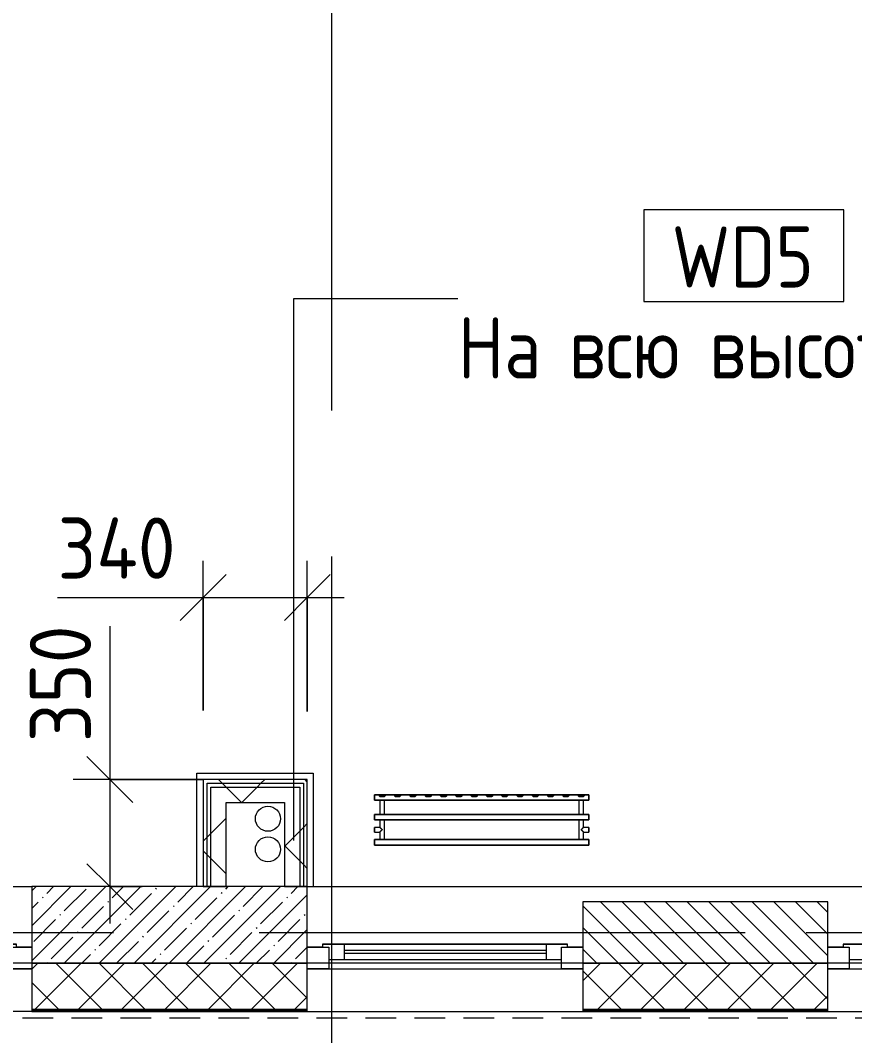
# Model space of a CAD drawing. Header units: millimetres. Extents: x 81037 to 284518, y -8553 to 29000.
# Drawn here: x 120192 to 122918, y -337 to 2980 of the extents above; entities that cross this region are included whole.
import ezdxf

# ---------------------------------------------------------------- set-up
doc = ezdxf.new("R2010")
doc.units = ezdxf.units.MM
doc.linetypes.add('200_ШТРИХ__ш1_п0_6_', pattern=[160, 100, -60])
doc.linetypes.add('Осевая', pattern=[3175, 635, -476.25, 1587.5, -476.25])
for name, color, linetype, lineweight in [('A-ANNO-DIMS', 7, 'Continuous', 9), ('A-ANNO-DIMS-100', 7, 'Continuous', 9), ('A-DETL', 7, 'Continuous', 9), ('A-DETL-MBND-1', 7, '200_ШТРИХ__ш1_п0_6_', 9), ('A-GLAZ', 7, 'Continuous', 9), ('A-WALL', 7, 'Continuous', 9), ('A-WALL-1', 7, 'Continuous', 13), ('A-WALL-IDEN', 7, 'Continuous', 9), ('I-WALL', 7, 'Continuous', 9), ('S-COLS', 7, 'Continuous', 9), ('Оси', 7, 'Continuous', 9), ('Оси-2', 7, 'Осевая', 9)]:
    doc.layers.add(name, color=color, linetype=linetype, lineweight=lineweight)
for name, color, linetype, lineweight, true_color in [('A-FLOR-1', 7, 'Continuous', 9, 0xaaaaaa), ('A-WALL-2', 7, 'Continuous', 13, 0x008040), ('I-WALL-2', 7, 'Continuous', 9, 0x008040), ('M-EQPM-1', 7, 'Continuous', 9, 0xaaaaaa)]:
    doc.layers.add(name, color=color, linetype=linetype, lineweight=lineweight, true_color=true_color)
doc.styles.add('GOST Common_1', font='GOST_Common.ttf', dxfattribs={"width": 0.9, "height": 200})
doc.styles.add('ISOCPEUR_1', font='isocpeur.ttf', dxfattribs={"width": 0.9, "height": 200})
doc.dimstyles.new('ISO-2_0_0_9К_Средний_округл2_1', dxfattribs={"dimscale": 304.8, "dimtxt": 199.196235, "dimasz": 0.492126, "dimexe": 0.393701, "dimexo": 0, "dimgap": 0, "dimtad": 1, "dimdec": 0, "dimrnd": 10, "dimzin": 0, "dimdsep": 46, "dimtxsty": 'ISOCPEUR_1', "dimblk1": 'OBLIQUE', "dimblk2": 'OBLIQUE', "dimsah": 1, "dimcen": 0.09, "dimdle": 0.393701, "dimazin": 0, "dimtfac": 1, "dimtdec": 4, "dimtix": 1, "dimtmove": 1, "dimatfit": 3, "dimfxl": 1, "dimtvp": 1, "dimtolj": 1, "dimtzin": 0, "dimarcsym": 2})
pattern_1 = [(45, (0, 0), (-141.42136, 141.42136), []), (135, (0, 0), (-141.42136, -141.42136), [])]

# ---------------------------------------------------------------- blocks, each defined once
blk = doc.blocks.new('120_Окно_СКБ_1Ст - 120_Окно_СКБ_1Ст 900х2500_h_ с форточкой-22876038-План монтажа стен и перегородок 2 этажа в осях 23_33')
at = {"layer": 'A-GLAZ'}
for p, q in [((-450, -127), (-450, -57)), ((-450, -57), (-380, -57)), ((450, -57), (-450, -57)), ((-380, -57), (-380, -127)), ((380, -127), (380, -57)), ((380, -57), (450, -57)), ((450, -57), (450, -127)), ((380, -87), (-380, -87)), ((-380, -87), (-380, -127)), ((-330, -137), (-330, -87)), ((330, -137), (330, -87)), ((380, -127), (380, -87)), ((-380, -127), (-450, -127)), ((-450, -127), (-400, -127)), ((-380, -127), (-400, -127)), ((-400, -127), (-400, -137)), ((-330, -107), (330, -107)), ((330, -117), (-330, -117)), ((450, -127), (380, -127)), ((400, -127), (380, -127)), ((400, -127), (450, -127)), ((400, -137), (400, -127)), ((-400, -137), (400, -137)), ((400, -137), (-400, -137))]:
    blk.add_line(p, q, dxfattribs=at)
blk = doc.blocks.new('radiator_prado_classic_z_tip_30_po exemplyaru - Classic Z Тип 30-300-V26-План монтажа стен и перегородок 2 этажа в осях 23_33')
at = {"layer": 'M-EQPM-1'}
for p, q in [((0, 228), (0, 210)), ((700, 228), (0, 228)), ((0, 210), (0, 228)), ((0, 228), (12.5, 228)), ((0, 210), (700, 210)), ((17.5, 210), (0, 210)), ((12.5, 228), (37.5, 228)), ((37.5, 228), (12.5, 228)), ((12.5, 228), (37.5, 228)), ((12.5, 228), (17.5, 223)), ((12.5, 228), (17.5, 223)), ((32.5, 223), (17.5, 223)), ((17.5, 223), (32.5, 223)), ((17.5, 210), (17.5, 164)), ((17.5, 210), (17.5, 164)), ((32.5, 210), (17.5, 210)), ((17.5, 210), (32.5, 210)), ((32.5, 210), (17.5, 210)), ((17.5, 210), (32.5, 210)), ((31.5, 210), (18.5, 210)), ((32.5, 223), (37.5, 228)), ((37.5, 228), (32.5, 223)), ((32.5, 164), (32.5, 210)), ((32.5, 164), (32.5, 210)), ((667.5, 210), (32.5, 210)), ((37.5, 228), (62.5, 228)), ((62.5, 228), (87.5, 228)), ((87.5, 228), (62.5, 228)), ((62.5, 228), (87.5, 228)), ((62.5, 228), (67.5, 223)), ((62.5, 228), (67.5, 223)), ((82.5, 223), (67.5, 223)), ((67.5, 223), (82.5, 223)), ((82.5, 223), (87.5, 228)), ((87.5, 228), (82.5, 223)), ((87.5, 228), (112.5, 228)), ((112.5, 228), (137.5, 228)), ((137.5, 228), (112.5, 228)), ((112.5, 228), (137.5, 228)), ((112.5, 228), (117.5, 223)), ((112.5, 228), (117.5, 223)), ((132.5, 223), (117.5, 223)), ((117.5, 223), (132.5, 223)), ((132.5, 223), (137.5, 228)), ((137.5, 228), (132.5, 223)), ((137.5, 228), (162, 228)), ((162.5, 228), (187.5, 228)), ((187.5, 228), (162.5, 228)), ((162.5, 228), (187.5, 228)), ((162.5, 228), (167.5, 223)), ((162.5, 228), (167.5, 223)), ((182.5, 223), (167.5, 223)), ((167.5, 223), (182.5, 223)), ((182.5, 223), (187.5, 228)), ((187.5, 228), (182.5, 223)), ((187.5, 228), (212.5, 228)), ((212.5, 228), (237.5, 228)), ((237.5, 228), (212.5, 228)), ((212.5, 228), (237.5, 228)), ((212.5, 228), (217.5, 223)), ((212.5, 228), (217.5, 223)), ((232.5, 223), (217.5, 223)), ((217.5, 223), (232.5, 223)), ((232.5, 223), (237.5, 228)), ((237.5, 228), (232.5, 223)), ((237.5, 228), (262.5, 228)), ((262.5, 228), (287.5, 228)), ((287.5, 228), (262.5, 228)), ((262.5, 228), (287.5, 228)), ((262.5, 228), (267.5, 223)), ((262.5, 228), (267.5, 223)), ((282.5, 223), (267.5, 223)), ((267.5, 223), (282.5, 223)), ((282.5, 223), (287.5, 228)), ((287.5, 228), (282.5, 223)), ((287.5, 228), (312.5, 228)), ((312.5, 228), (337.5, 228)), ((337.5, 228), (312.5, 228)), ((312.5, 228), (337.5, 228)), ((312.5, 228), (317.5, 223)), ((312.5, 228), (317.5, 223)), ((332.5, 223), (317.5, 223)), ((317.5, 223), (332.5, 223)), ((332.5, 223), (337.5, 228)), ((337.5, 228), (332.5, 223)), ((337.5, 228), (362.5, 228)), ((362.5, 228), (387.5, 228)), ((387.5, 228), (362.5, 228)), ((362.5, 228), (387.5, 228)), ((362.5, 228), (367.5, 223)), ((362.5, 228), (367.5, 223)), ((382.5, 223), (367.5, 223)), ((367.5, 223), (382.5, 223)), ((382.5, 223), (387.5, 228)), ((387.5, 228), (382.5, 223)), ((387.5, 228), (412.5, 228)), ((412.5, 228), (437.5, 228)), ((437.5, 228), (412.5, 228)), ((412.5, 228), (437.5, 228)), ((412.5, 228), (417.5, 223)), ((412.5, 228), (417.5, 223)), ((432.5, 223), (417.5, 223)), ((417.5, 223), (432.5, 223)), ((432.5, 223), (437.5, 228)), ((437.5, 228), (432.5, 223)), ((437.5, 228), (462.5, 228)), ((462.5, 228), (487.5, 228)), ((487.5, 228), (462.5, 228)), ((462.5, 228), (487.5, 228)), ((462.5, 228), (467.5, 223)), ((462.5, 228), (467.5, 223)), ((482.5, 223), (467.5, 223)), ((467.5, 223), (482.5, 223)), ((482.5, 223), (487.5, 228)), ((487.5, 228), (482.5, 223)), ((487.7, 228), (512.5, 228)), ((512.5, 228), (537.5, 228)), ((537.5, 228), (512.5, 228)), ((512.5, 228), (537.5, 228)), ((512.5, 228), (517.5, 223)), ((512.5, 228), (517.5, 223)), ((532.5, 223), (517.5, 223)), ((517.5, 223), (532.5, 223)), ((532.5, 223), (537.5, 228)), ((537.5, 228), (532.5, 223)), ((537.5, 228), (562.5, 228)), ((562.5, 228), (587.5, 228)), ((587.5, 228), (562.5, 228)), ((562.5, 228), (587.5, 228)), ((562.5, 228), (567.5, 223)), ((562.5, 228), (567.5, 223)), ((582.5, 223), (567.5, 223)), ((567.5, 223), (582.5, 223)), ((582.5, 223), (587.5, 228)), ((587.5, 228), (582.5, 223)), ((587.5, 228), (612.5, 228)), ((612.5, 228), (637.5, 228)), ((637.5, 228), (612.5, 228)), ((612.5, 228), (637.5, 228)), ((612.5, 228), (617.5, 223)), ((612.5, 228), (617.5, 223)), ((632.5, 223), (617.5, 223)), ((617.5, 223), (632.5, 223)), ((632.5, 223), (637.5, 228)), ((637.5, 228), (632.5, 223)), ((637.5, 228), (662.5, 228)), ((662.5, 228), (687.5, 228)), ((687.5, 228), (662.5, 228)), ((662.5, 228), (687.5, 228)), ((662.5, 228), (667.5, 223)), ((662.5, 228), (667.5, 223)), ((682.5, 223), (667.5, 223)), ((667.5, 223), (682.5, 223)), ((667.5, 210), (667.5, 164)), ((667.5, 210), (667.5, 164)), ((682.5, 210), (667.5, 210)), ((667.5, 210), (682.5, 210)), ((682.5, 210), (667.5, 210)), ((667.5, 210), (682.5, 210)), ((681.5, 210), (668.5, 210)), ((682.5, 223), (687.5, 228)), ((687.5, 228), (682.5, 223)), ((682.5, 164), (682.5, 210)), ((682.5, 164), (682.5, 210)), ((700, 210), (682.5, 210)), ((687.5, 228), (700, 228)), ((700, 210), (700, 228)), ((700, 228), (700, 210)), ((700, 164), (0, 164)), ((0, 164), (0, 146)), ((0, 146), (0, 164)), ((0, 164), (17.5, 164)), ((0, 146), (700, 146)), ((17.5, 146), (0, 146)), ((32.5, 164), (17.5, 164)), ((17.5, 164), (32.5, 164)), ((32.5, 164), (17.5, 164)), ((17.5, 164), (32.5, 164)), ((17.5, 146), (17.5, 121.5)), ((17.5, 146), (17.5, 121.5)), ((17.5, 146), (32.5, 146)), ((32.5, 146), (17.5, 146)), ((17.5, 146), (32.5, 146)), ((32.5, 146), (17.5, 146)), ((18.5, 164), (31.5, 164)), ((31.5, 146), (18.5, 146)), ((32.5, 164), (667.5, 164)), ((32.5, 82), (32.5, 146)), ((32.5, 82), (32.5, 146)), ((667.5, 146), (32.5, 146)), ((682.5, 164), (667.5, 164)), ((667.5, 164), (681.5, 164)), ((682.5, 164), (667.5, 164)), ((667.5, 164), (682.5, 164)), ((667.5, 146), (667.5, 82)), ((667.5, 146), (667.5, 82)), ((667.5, 146), (682.5, 146)), ((668.5, 146), (667.5, 146)), ((667.5, 146), (682.5, 146)), ((682.5, 146), (667.5, 146)), ((668.5, 164), (681.5, 164)), ((676.9, 146), (668.5, 146)), ((681.5, 146), (668.5, 146)), ((682.5, 146), (676.9, 146)), ((681.5, 164), (682.5, 164)), ((682.5, 164), (700, 164)), ((682.5, 121.5), (682.5, 146)), ((682.5, 121.5), (682.5, 146)), ((700, 146), (682.5, 146)), ((700, 146), (700, 164)), ((700, 164), (700, 146)), ((17.5, 121.5), (0, 121.5)), ((17.5, 121.5), (0, 121.5)), ((0, 121.5), (0, 121.2)), ((0, 106.5), (0, 121.5)), ((0, 121.2), (0, 106.8)), ((0, 121.2), (0, 120.5)), ((0, 120.5), (0, 121.2)), ((0, 121.2), (0, 121.2)), ((0, 120.5), (0, 119.3)), ((0, 119.3), (0, 120.5)), ((0, 119.3), (0, 117.8)), ((0, 117.8), (0, 119.3)), ((0, 117.8), (0, 115.9)), ((0, 115.9), (0, 117.8)), ((0, 115.9), (0, 114)), ((0, 114), (0, 115.9)), ((0, 114), (0, 112.1)), ((0, 112.1), (0, 114)), ((0, 112.1), (0, 110.2)), ((0, 110.2), (0, 112.1)), ((0, 110.2), (0, 108.7)), ((0, 108.7), (0, 110.2)), ((0, 108.7), (0, 106.8)), ((0, 106.8), (0, 108.7)), ((0, 106.8), (0, 106.5)), ((0, 106.8), (0, 106.8)), ((0, 106.5), (17.5, 106.5)), ((0, 106.5), (17.5, 106.5)), ((17.5, 106.5), (17.5, 82)), ((17.5, 106.5), (17.5, 82)), ((700, 121.5), (682.5, 121.5)), ((700, 121.5), (682.5, 121.5)), ((682.5, 82), (682.5, 106.5)), ((682.5, 106.5), (700, 106.5)), ((682.5, 82), (682.5, 106.5)), ((682.5, 106.5), (700, 106.5)), ((700, 121.5), (700, 106.5)), ((700, 121.2), (700, 121.5)), ((700, 121.5), (700, 121.2)), ((700, 121.2), (700, 121.5)), ((700, 108.7), (700, 121.2)), ((700, 121.2), (700, 106.8)), ((700, 106.8), (700, 121.2)), ((700, 106.8), (700, 108.7)), ((700, 106.5), (700, 106.8)), ((700, 106.8), (700, 106.5)), ((700, 106.5), (700, 106.8)), ((700, 82), (0, 82)), ((0, 82), (0, 64)), ((0, 64), (0, 82)), ((0, 82), (17.5, 82)), ((23.1, 82), (17.5, 82)), ((17.5, 82), (32.5, 82)), ((32.5, 82), (17.5, 82)), ((17.5, 82), (32.5, 82)), ((18.5, 82), (31.5, 82)), ((30.3, 82), (23.1, 82)), ((32.5, 82), (30.3, 82)), ((32.5, 82), (667.5, 82)), ((682.5, 82), (667.5, 82)), ((667.5, 82), (682.5, 82)), ((682.5, 82), (667.5, 82)), ((667.5, 82), (682.5, 82)), ((668.5, 82), (681.5, 82)), ((682.5, 82), (700, 82)), ((700, 64), (700, 82)), ((700, 82), (700, 64)), ((700, 64), (0, 64)), ((0, 64), (700, 64))]:
    blk.add_line(p, q, dxfattribs=at)
for points, knots in [([(17.8, 121.2), (17.7, 121.3), (17.7, 121.3), (17.5, 121.5), (17.5, 121.5), (17.5, 121.5)], [0.8571429, 0.8571429, 0.8571429, 0.8571429, 0.8928571, 0.9285714, 1, 1, 1, 1]), ([(17.5, 121.5), (17.5, 121.5), (17.5, 121.5), (17.7, 121.3), (17.7, 121.3), (17.8, 121.2)], [0, 0, 0, 0, 0.0714286, 0.1071429, 0.1428571, 0.1428571, 0.1428571, 0.1428571]), ([(17.5, 121.5), (17.5, 121.5), (17.5, 121.5), (17.7, 121.3), (17.7, 121.3), (17.8, 121.2)], [0, 0, 0, 0, 0.0714286, 0.1071429, 0.1428571, 0.1428571, 0.1428571, 0.1428571]), ([(25, 114), (24.5, 114.5), (23.6, 115.4), (22.4, 116.6), (21.6, 117.4), (21.1, 117.9), (20.8, 118.2), (20.5, 118.5), (20.2, 118.8), (19.8, 119.1), (19.6, 119.4), (19.3, 119.7), (19, 120), (18.7, 120.3), (18.5, 120.5), (18.3, 120.7), (18.1, 120.9), (17.9, 121.1), (17.8, 121.2), (17.7, 121.3), (17.5, 121.5), (17.5, 121.5), (17.5, 121.5)], [0, 0, 0, 0, 0.142857, 0.285714, 0.357143, 0.392857, 0.428571, 0.464286, 0.5, 0.535714, 0.571429, 0.607143, 0.642857, 0.678571, 0.714286, 0.75, 0.785714, 0.821429, 0.857143, 0.892857, 0.928571, 1, 1, 1, 1]), ([(17.5, 106.5), (17.5, 106.5), (17.5, 106.5), (17.7, 106.7), (17.8, 106.8), (17.9, 106.9), (18.1, 107.1), (18.3, 107.3), (18.5, 107.5), (18.7, 107.7), (19, 108), (19.3, 108.3), (19.6, 108.6), (19.8, 108.9), (20.3, 109.3), (20.7, 109.7), (21.1, 110.1), (21.6, 110.6), (22.4, 111.4), (23.6, 112.6), (24.5, 113.5), (25, 114)], [0, 0, 0, 0, 0.071429, 0.107143, 0.142857, 0.178571, 0.214286, 0.25, 0.285714, 0.321429, 0.357143, 0.392857, 0.428571, 0.464286, 0.5, 0.571429, 0.607143, 0.642857, 0.714286, 0.857143, 1, 1, 1, 1]), ([(17.5, 106.5), (17.5, 106.5), (17.5, 106.5), (17.7, 106.7), (17.7, 106.7), (17.8, 106.8)], [0, 0, 0, 0, 0.0714286, 0.1071429, 0.1428571, 0.1428571, 0.1428571, 0.1428571]), ([(17.8, 106.8), (17.7, 106.7), (17.7, 106.7), (17.5, 106.5), (17.5, 106.5), (17.5, 106.5)], [0.8571429, 0.8571429, 0.8571429, 0.8571429, 0.8928571, 0.9285714, 1, 1, 1, 1]), ([(17.8, 106.8), (17.7, 106.7), (17.7, 106.7), (17.5, 106.5), (17.5, 106.5), (17.5, 106.5)], [0.8571429, 0.8571429, 0.8571429, 0.8571429, 0.8928571, 0.9285714, 1, 1, 1, 1]), ([(17.8, 121.2), (17.8, 121.2), (17.9, 121.1), (18.1, 120.9), (18.3, 120.7), (18.5, 120.5), (18.7, 120.3), (19, 120), (19.3, 119.7), (19.6, 119.4), (19.8, 119.1), (20.3, 118.7), (20.7, 118.3), (21.1, 117.9), (21.6, 117.4), (22.4, 116.6), (23.1, 115.9), (23.6, 115.4)], [0.1428571, 0.1428571, 0.1428571, 0.1428571, 0.1785714, 0.2142857, 0.25, 0.2857143, 0.3214286, 0.3571429, 0.3928571, 0.4285714, 0.4642857, 0.5, 0.5714286, 0.6071429, 0.6428571, 0.7142857, 0.8571429, 0.8571429, 0.8571429, 0.8571429]), ([(22.1, 111.1), (21.9, 110.9), (21.6, 110.6), (21.1, 110.1), (20.8, 109.8), (20.5, 109.5), (20.2, 109.2), (19.8, 108.9), (19.6, 108.6), (19.3, 108.3), (19, 108), (18.7, 107.7), (18.5, 107.5), (18.3, 107.3), (18.1, 107.1), (17.9, 106.9), (17.8, 106.8), (17.8, 106.8)], [0.2857143, 0.2857143, 0.2857143, 0.2857143, 0.3571429, 0.3928571, 0.4285714, 0.4642857, 0.5, 0.5357143, 0.5714286, 0.6071429, 0.6428571, 0.6785714, 0.7142857, 0.75, 0.7857143, 0.8214286, 0.8571429, 0.8571429, 0.8571429, 0.8571429]), ([(17.8, 106.8), (17.8, 106.8), (17.9, 106.9), (18.1, 107.1), (18.3, 107.3), (18.5, 107.5), (18.7, 107.7), (19, 108), (19.3, 108.3), (19.6, 108.6), (19.9, 108.8), (20.3, 109.3), (20.6, 109.6), (20.8, 109.8)], [0.1428571, 0.1428571, 0.1428571, 0.1428571, 0.1785714, 0.2142857, 0.25, 0.2857143, 0.3214286, 0.3571429, 0.3928571, 0.4285714, 0.4642857, 0.5, 0.5714286, 0.5714286, 0.5714286, 0.5714286]), ([(19.6, 119.4), (19.7, 119.3), (19.9, 119.2), (20.3, 118.7), (20.6, 118.4), (20.8, 118.2)], [0.4285714, 0.4285714, 0.4285714, 0.4285714, 0.4642857, 0.5, 0.5714286, 0.5714286, 0.5714286, 0.5714286]), ([(22.1, 116.9), (21.9, 117.1), (21.6, 117.4), (21.1, 117.9), (20.9, 118.1), (20.8, 118.2)], [0.2857143, 0.2857143, 0.2857143, 0.2857143, 0.3571429, 0.3928571, 0.4285714, 0.4285714, 0.4285714, 0.4285714]), ([(20.8, 118.2), (20.9, 118.1), (21.1, 117.9), (21.6, 117.4), (21.9, 117.1), (22.1, 116.9)], [0.5714286, 0.5714286, 0.5714286, 0.5714286, 0.6071429, 0.6428571, 0.7142857, 0.7142857, 0.7142857, 0.7142857]), ([(20.8, 109.8), (20.9, 109.9), (21.1, 110.1), (21.6, 110.6), (21.9, 110.9), (22.1, 111.1)], [0.5714286, 0.5714286, 0.5714286, 0.5714286, 0.6071429, 0.6428571, 0.7142857, 0.7142857, 0.7142857, 0.7142857]), ([(22.1, 111.1), (21.9, 110.9), (21.6, 110.6), (21.1, 110.1), (20.9, 109.9), (20.8, 109.8)], [0.2857143, 0.2857143, 0.2857143, 0.2857143, 0.3571429, 0.3928571, 0.4285714, 0.4285714, 0.4285714, 0.4285714]), ([(675, 114), (675.5, 114.5), (676.4, 115.4), (677.6, 116.6), (678.4, 117.4), (678.9, 117.9), (679.2, 118.2), (679.5, 118.5), (679.8, 118.8), (680.1, 119.2), (680.4, 119.4), (680.7, 119.7), (681, 120), (681.3, 120.3), (681.5, 120.5), (681.7, 120.7), (681.9, 120.9), (682.1, 121.1), (682.2, 121.2), (682.3, 121.3), (682.5, 121.5), (682.5, 121.5), (682.5, 121.5)], [0, 0, 0, 0, 0.142857, 0.285714, 0.357143, 0.392857, 0.428571, 0.464286, 0.5, 0.535714, 0.571429, 0.607143, 0.642857, 0.678571, 0.714286, 0.75, 0.785714, 0.821429, 0.857143, 0.892857, 0.928571, 1, 1, 1, 1]), ([(682.5, 106.5), (682.5, 106.5), (682.5, 106.5), (682.3, 106.7), (682.2, 106.8), (682.1, 106.9), (681.9, 107.1), (681.7, 107.3), (681.5, 107.5), (681.3, 107.7), (681, 108), (680.7, 108.3), (680.4, 108.6), (680.1, 108.8), (679.7, 109.3), (679.3, 109.7), (678.9, 110.1), (678.4, 110.6), (677.6, 111.4), (676.4, 112.6), (675.5, 113.5), (675, 114)], [0, 0, 0, 0, 0.071429, 0.107143, 0.142857, 0.178571, 0.214286, 0.25, 0.285714, 0.321429, 0.357143, 0.392857, 0.428571, 0.464286, 0.5, 0.571429, 0.607143, 0.642857, 0.714286, 0.857143, 1, 1, 1, 1]), ([(682.2, 121.2), (682.2, 121.2), (682.1, 121.1), (681.9, 120.9), (681.7, 120.7), (681.5, 120.5), (681.3, 120.3), (681, 120), (680.7, 119.7), (680.4, 119.4), (680.1, 119.2), (679.7, 118.7), (679.3, 118.3), (678.9, 117.9), (678.4, 117.4), (677.6, 116.6), (676.9, 115.9), (676.4, 115.4)], [0.1428571, 0.1428571, 0.1428571, 0.1428571, 0.1785714, 0.2142857, 0.25, 0.2857143, 0.3214286, 0.3571429, 0.3928571, 0.4285714, 0.4642857, 0.5, 0.5714286, 0.6071429, 0.6428571, 0.7142857, 0.8571429, 0.8571429, 0.8571429, 0.8571429]), ([(676.4, 115.4), (676.9, 115.9), (677.6, 116.6), (678.4, 117.4), (678.9, 117.9), (679.2, 118.2), (679.5, 118.5), (679.8, 118.8), (680.1, 119.2), (680.4, 119.4), (680.7, 119.7), (681, 120), (681.3, 120.3), (681.5, 120.5), (681.7, 120.7), (681.9, 120.9), (682.1, 121.1), (682.2, 121.2), (682.2, 121.2)], [0.1428571, 0.1428571, 0.1428571, 0.1428571, 0.2857143, 0.3571429, 0.3928571, 0.4285714, 0.4642857, 0.5, 0.5357143, 0.5714286, 0.6071429, 0.6428571, 0.6785714, 0.7142857, 0.75, 0.7857143, 0.8214286, 0.8571429, 0.8571429, 0.8571429, 0.8571429]), ([(679.2, 118.2), (679.1, 118.1), (678.9, 117.9), (678.4, 117.4), (677.6, 116.6), (676.9, 115.9), (676.4, 115.4)], [0.5714286, 0.5714286, 0.5714286, 0.5714286, 0.6071429, 0.6428571, 0.7142857, 0.8571429, 0.8571429, 0.8571429, 0.8571429]), ([(677.9, 111.1), (678.1, 110.9), (678.4, 110.6), (678.9, 110.1), (679.2, 109.8), (679.5, 109.5), (679.8, 109.2), (680.1, 108.8), (680.4, 108.6), (680.7, 108.3), (681, 108), (681.3, 107.7), (681.5, 107.5), (681.7, 107.3), (681.9, 107.1), (682.1, 106.9), (682.2, 106.8), (682.2, 106.8)], [0.2857143, 0.2857143, 0.2857143, 0.2857143, 0.3571429, 0.3928571, 0.4285714, 0.4642857, 0.5, 0.5357143, 0.5714286, 0.6071429, 0.6428571, 0.6785714, 0.7142857, 0.75, 0.7857143, 0.8214286, 0.8571429, 0.8571429, 0.8571429, 0.8571429]), ([(677.9, 111.1), (678.1, 110.9), (678.4, 110.6), (678.9, 110.1), (679.2, 109.8), (679.5, 109.5), (679.8, 109.2), (680.1, 108.8), (680.4, 108.6), (680.7, 108.3), (681, 108), (681.3, 107.7), (681.5, 107.5), (681.7, 107.3), (681.9, 107.1), (682.1, 106.9), (682.2, 106.8), (682.2, 106.8)], [0.2857143, 0.2857143, 0.2857143, 0.2857143, 0.3571429, 0.3928571, 0.4285714, 0.4642857, 0.5, 0.5357143, 0.5714286, 0.6071429, 0.6428571, 0.6785714, 0.7142857, 0.75, 0.7857143, 0.8214286, 0.8571429, 0.8571429, 0.8571429, 0.8571429]), ([(682.2, 106.8), (682.2, 106.8), (682.1, 106.9), (681.9, 107.1), (681.7, 107.3), (681.5, 107.5), (681.3, 107.7), (681, 108), (680.7, 108.3), (680.4, 108.6), (680.1, 108.8), (679.7, 109.3), (679.3, 109.7), (678.9, 110.1), (678.4, 110.6), (678.1, 110.9), (677.9, 111.1)], [0.1428571, 0.1428571, 0.1428571, 0.1428571, 0.1785714, 0.2142857, 0.25, 0.2857143, 0.3214286, 0.3571429, 0.3928571, 0.4285714, 0.4642857, 0.5, 0.5714286, 0.6071429, 0.6428571, 0.7142857, 0.7142857, 0.7142857, 0.7142857]), ([(682.2, 121.2), (682.2, 121.2), (682.1, 121.1), (681.9, 120.9), (681.7, 120.7), (681.5, 120.5), (681.3, 120.3), (681, 120), (680.7, 119.7), (680.4, 119.4), (680.1, 119.2), (679.7, 118.7), (679.4, 118.4), (679.2, 118.2)], [0.1428571, 0.1428571, 0.1428571, 0.1428571, 0.1785714, 0.2142857, 0.25, 0.2857143, 0.3214286, 0.3571429, 0.3928571, 0.4285714, 0.4642857, 0.5, 0.5714286, 0.5714286, 0.5714286, 0.5714286]), ([(682.5, 121.5), (682.5, 121.5), (682.5, 121.5), (682.3, 121.3), (682.3, 121.3), (682.2, 121.2)], [0, 0, 0, 0, 0.0714286, 0.1071429, 0.1428571, 0.1428571, 0.1428571, 0.1428571]), ([(682.5, 121.5), (682.5, 121.5), (682.5, 121.5), (682.3, 121.3), (682.3, 121.3), (682.2, 121.2)], [0, 0, 0, 0, 0.0714286, 0.1071429, 0.1428571, 0.1428571, 0.1428571, 0.1428571]), ([(682.2, 121.2), (682.3, 121.3), (682.3, 121.3), (682.5, 121.5), (682.5, 121.5), (682.5, 121.5)], [0.8571429, 0.8571429, 0.8571429, 0.8571429, 0.8928571, 0.9285714, 1, 1, 1, 1]), ([(682.2, 106.8), (682.3, 106.7), (682.3, 106.7), (682.5, 106.5), (682.5, 106.5), (682.5, 106.5)], [0.8571429, 0.8571429, 0.8571429, 0.8571429, 0.8928571, 0.9285714, 1, 1, 1, 1]), ([(682.2, 106.8), (682.3, 106.7), (682.3, 106.7), (682.5, 106.5), (682.5, 106.5), (682.5, 106.5)], [0.8571429, 0.8571429, 0.8571429, 0.8571429, 0.8928571, 0.9285714, 1, 1, 1, 1]), ([(682.5, 106.5), (682.5, 106.5), (682.5, 106.5), (682.3, 106.7), (682.3, 106.7), (682.2, 106.8)], [0, 0, 0, 0, 0.0714286, 0.1071429, 0.1428571, 0.1428571, 0.1428571, 0.1428571])]:
    blk.add_open_spline(points, degree=3, knots=knots, dxfattribs=at)
for points in [[(20.8, 118.2), (20.7, 118.3), (20.5, 118.5), (20.2, 118.8), (19.9, 119.2), (19.6, 119.4), (19.3, 119.7), (19, 120), (18.7, 120.3), (18.5, 120.5), (18.3, 120.7), (18.1, 120.9), (17.9, 121.1), (17.8, 121.2), (17.8, 121.2)], [(17.8, 121.2), (17.8, 121.2), (17.9, 121.1), (18.1, 120.9), (18.3, 120.7), (18.5, 120.5), (18.7, 120.3), (19, 120), (19.3, 119.7), (19.5, 119.5), (19.6, 119.4)], [(20.8, 109.8), (20.7, 109.7), (20.5, 109.5), (20.2, 109.2), (19.9, 108.8), (19.6, 108.6), (19.3, 108.3), (19, 108), (18.7, 107.7), (18.5, 107.5), (18.3, 107.3), (18.1, 107.1), (17.9, 106.9), (17.8, 106.8), (17.8, 106.8)], [(23.6, 115.4), (23.1, 115.9), (22.6, 116.4), (22.1, 116.9)], [(22.1, 116.9), (22.6, 116.4), (23.1, 115.9), (23.6, 115.4)], [(25, 114), (24.5, 113.5), (23.6, 112.6), (22.6, 111.6), (22.1, 111.1)], [(22.1, 111.1), (22.6, 111.6), (23.1, 112.1), (23.6, 112.6)], [(23.6, 112.6), (23.1, 112.1), (22.6, 111.6), (22.1, 111.1)], [(25, 114), (24.5, 114.5), (24, 115), (23.6, 115.4)], [(23.6, 115.4), (24, 115), (24.5, 114.5), (25, 114)], [(23.6, 115.4), (24, 115), (24.5, 114.5), (25, 114)], [(23.6, 112.6), (24, 113), (24.5, 113.5), (25, 114)], [(25, 114), (24.5, 113.5), (24, 113), (23.6, 112.6)], [(676.4, 115.4), (676, 115), (675.5, 114.5), (675, 114)], [(676.4, 115.4), (676, 115), (675.5, 114.5), (675, 114)], [(675, 114), (675.5, 114.5), (676, 115), (676.4, 115.4)], [(675, 114), (675.5, 113.5), (676.4, 112.6), (677.4, 111.6), (677.9, 111.1)], [(675, 114), (675.5, 113.5), (676.4, 112.6), (677.4, 111.6), (677.9, 111.1)], [(677.9, 111.1), (677.4, 111.6), (676.4, 112.6), (675.5, 113.5), (675, 114)]]:
    blk.add_open_spline(points, degree=3, dxfattribs=at)
blk = doc.blocks.new('DIMBLOCK37-План монтажа стен и перегородок 2 этажа в осях 23_33')
at = {"layer": 'A-ANNO-DIMS-100'}
for p, q in [((120790, 725), (120790, 1214.5)), ((121130, 722), (121130, 1214.5)), ((120314.3, 1094.5), (120812.7, 1094.5)), ((120670, 1094.5), (121250, 1094.5)), ((120790, 1094.5), (120790, 725)), ((120812.7, 1094.5), (120960, 1094.5)), ((121130, 1094.5), (121130, 722))]:
    blk.add_line(p, q, dxfattribs=at)
at = {"layer": 'A-ANNO-DIMS-100', "lineweight": 20}
for p, q in [((120790, 1094.5), (120865, 1169.5)), ((121130, 1094.5), (121205, 1169.5)), ((120790, 1094.5), (120715, 1019.5)), ((121130, 1094.5), (121055, 1019.5))]:
    blk.add_line(p, q, dxfattribs=at)
at = {"layer": 'A-ANNO-DIMS-100', "color": 0, "insert": (120314.3, 1355.8), "char_height": 200, "width": 478.071, "attachment_point": 1, "line_spacing_factor": 1.149209, "style": 'ISOCPEUR_1'}
blk.add_mtext('340', dxfattribs=at)
blk = doc.blocks.new('_Oblique')
at = {"color": 0, "linetype": 'ByBlock', "lineweight": -2}
blk.add_line((-0.5, -0.5), (0.5, 0.5), dxfattribs=at)
blk = doc.blocks.new('DIMBLOCK38-План монтажа стен и перегородок 2 этажа в осях 23_33')
at = {"layer": 'A-ANNO-DIMS-100'}
for p, q in [((120484.8, 1001.2), (120484.8, 522)), ((120484.8, 620), (120484.8, 30)), ((120790, 500), (120364.8, 500)), ((120484.8, 522), (120484.8, 325)), ((120484.8, 500), (120790, 500)), ((120590.9, 150), (120364.8, 150)), ((120484.8, 150), (120590.9, 150))]:
    blk.add_line(p, q, dxfattribs=at)
at = {"layer": 'A-ANNO-DIMS-100', "lineweight": 20}
for p, q in [((120484.8, 500), (120409.8, 575)), ((120484.8, 500), (120559.8, 425)), ((120484.8, 150), (120409.8, 225)), ((120484.8, 150), (120559.8, 75))]:
    blk.add_line(p, q, dxfattribs=at)
at = {"layer": 'A-ANNO-DIMS-100', "color": 0, "insert": (120223.5, 622), "char_height": 200, "width": 455.087, "attachment_point": 1, "rotation": 90, "line_spacing_factor": 1.149209, "style": 'ISOCPEUR_1'}
blk.add_mtext('350', dxfattribs=at)
blk = doc.blocks.new('М_стена2 - Типоразмер-30678229-План монтажа стен и перегородок 2 этажа в осях 23_33')
at = {"layer": 'A-WALL-IDEN'}
for p, q in [((3.258, 1.523), (-3.273, 1.523)), ((-3.273, 1.523), (-3.273, -1.477)), ((3.258, -1.477), (3.258, 1.523)), ((-3.273, -1.477), (3.258, -1.477))]:
    blk.add_line(p, q, dxfattribs=at)

msp = doc.modelspace()

# ---------------------------------------------------------------- hatches: boundary and pattern name
at = {"layer": 'A-WALL'}
h = msp.add_hatch(dxfattribs=at)
h.set_pattern_fill('FP_3', color=256, style=0, pattern_type=2)
h.set_pattern_definition([(135, (0, 0), (-35.35534, -35.35534), [])])
h.paths.add_polyline_path([(122651.5, -100), (122830, -100), (122830, 100), (122030, 100), (122030, -100), (122325.8, -100)])
h.paths.add_polyline_path([(119330, -100), (119330, 100), (118830, 100), (118830, -100), (119069.2, -100)])
h.paths.add_polyline_path([(115161.3, -100), (115630, -100), (115630, 100), (114580, 100), (114580, -100), (114835.7, -100)])
h.paths.add_polyline_path([(113680, -100), (113680, 100), (113430, 100), (113430, -100), (113533, -100)])
h.paths.add_polyline_path([(108930, -100), (110230, -100), (110230, 100), (108930, 100)])
h.paths.add_polyline_path([(103780, -100), (104830, -100), (104830, 100), (103780, 100)])
h.paths.add_polyline_path([(102786.3, -100), (102880, -100), (102880, 100), (102630, 100), (102630, -100)])
h.paths.add_polyline_path([(101730, -100), (101730, 100), (100830, 100), (100830, -100), (101483.6, -100)])
h.paths.add_polyline_path([(97575.7, -100), (99030, -100), (99030, 100), (95680, 100), (95680, -100), (97250, -100)])
h.paths.add_polyline_path([(94780, -100), (94780, 100), (94530, 100), (94530, -100), (94644.8, -100)])
h.paths.add_polyline_path([(92690.8, -100), (92730, -100), (92730, 100), (91930, 100), (91930, -100), (92365.1, -100)])
h = msp.add_hatch(dxfattribs=at)
h.set_pattern_fill('FP_1', color=256, style=0, pattern_type=2)
h.set_pattern_definition([(45, (0, 0), (-70.71068, 70.71068), []), (135, (0, 0), (-70.71068, -70.71068), [])])
h.paths.add_polyline_path([(125080, -250), (125080, -100), (123730, -100), (123730, -250)])
h.paths.add_polyline_path([(122830, -250), (122830, -100), (122030, -100), (122030, -250)])
h.paths.add_polyline_path([(120230, -250), (121130, -250), (121130, -100), (120230, -100), (120230, -126)])
h.paths.add_polyline_path([(119330, -250), (119330, -100), (117930, -100), (117930, -250)])
h.paths.add_polyline_path([(114580, -250), (115630, -250), (115630, -100), (114580, -100), (114580, -126)])
h.paths.add_polyline_path([(113680, -250), (113680, -100), (112530, -100), (112530, -250)])
h.paths.add_polyline_path([(110230, -250), (110230, -100), (108930, -100), (108930, -250)])
h.paths.add_polyline_path([(108030, -250), (108030, -100), (107130, -100), (107130, -250)])
h.paths.add_polyline_path([(104830, -250), (104830, -100), (103780, -100), (103780, -250)])
h.paths.add_polyline_path([(102880, -250), (102880, -100), (100830, -100), (100830, -250)])
h.paths.add_polyline_path([(99930, -250), (99930, -100), (95680, -100), (95680, -250)])
h.paths.add_polyline_path([(94780, -250), (94780, -100), (93630, -100), (93630, -250)])
h.paths.add_polyline_path([(91930, -250), (92730, -250), (92730, -100), (91930, -100), (91930, -126)])
h.paths.add_polyline_path([(91030, -250), (91030, -100), (89210, -100), (89210, -250), (89759.9, -250)])
at = {"layer": 'I-WALL-2'}
h = msp.add_hatch(dxfattribs=at)
h.set_pattern_fill('FP_38', color=256, style=0, pattern_type=2)
h.set_pattern_definition(pattern_1)
h.paths.add_polyline_path([(121117.5, 487.5), (121117.5, 500), (120790, 500), (120790, 487.5), (121105, 487.5)])
h = msp.add_hatch(dxfattribs=at)
h.set_pattern_fill('FP_38', color=256, style=0, pattern_type=2)
h.set_pattern_definition(pattern_1)
h.paths.add_polyline_path([(121117.5, 150), (121130, 150), (121130, 500), (121117.5, 500), (121117.5, 395.6)])
h = msp.add_hatch(dxfattribs=at)
h.set_pattern_fill('FP_38', color=256, style=0, pattern_type=2)
h.set_pattern_definition(pattern_1)
h.paths.add_polyline_path([(120802.5, 150), (120802.5, 487.5), (120790, 487.5), (120790, 150)])
h = msp.add_hatch(dxfattribs=at)
h.set_pattern_fill('FP_38', color=256, style=0, pattern_type=2)
h.set_pattern_definition(pattern_1)
h.paths.add_polyline_path([(121105, 475), (121105, 487.5), (120802.5, 487.5), (120802.5, 475), (121055, 475)])
h = msp.add_hatch(dxfattribs=at)
h.set_pattern_fill('FP_38', color=256, style=0, pattern_type=2)
h.set_pattern_definition(pattern_1)
h.paths.add_polyline_path([(120802.5, 150), (120815, 150), (120815, 475), (120802.5, 475), (120802.5, 395.6)])
h = msp.add_hatch(dxfattribs=at)
h.set_pattern_fill('FP_38', color=256, style=0, pattern_type=2)
h.set_pattern_definition(pattern_1)
h.paths.add_polyline_path([(121055, 425), (121055, 475), (120815, 475), (120815, 425), (121023.2, 425)])
h = msp.add_hatch(dxfattribs=at)
h.set_pattern_fill('FP_38', color=256, style=0, pattern_type=2)
h.set_pattern_definition(pattern_1)
h.paths.add_polyline_path([(121055, 150), (121105, 150), (121105, 475), (121055, 475), (121055, 395.6)])
h = msp.add_hatch(dxfattribs=at)
h.set_pattern_fill('FP_38', color=256, style=0, pattern_type=2)
h.set_pattern_definition(pattern_1)
h.paths.add_polyline_path([(121105, 150), (121117.5, 150), (121117.5, 487.5), (121105, 487.5), (121105, 395.6)])
h = msp.add_hatch(dxfattribs=at)
h.set_pattern_fill('FP_38', color=256, style=0, pattern_type=2)
h.set_pattern_definition(pattern_1)
h.paths.add_polyline_path([(120865, 150), (120865, 425), (120815, 425), (120815, 150)])
at = {"layer": 'S-COLS'}
h = msp.add_hatch(dxfattribs=at)
h.set_pattern_fill('FP_2', color=256, style=0, pattern_type=2)
h.set_pattern_definition([(45, (0, 0), (-57.024626, 57.024626), []), (45, (57.025, 0), (-57.024626, 57.024626), [100.806, -20.161, 3.353, -16.808])])
h.paths.add_polyline_path([(120371.9, -100), (121130, -100), (121130, 150), (120230, 150), (120230, -100)])

# ---------------------------------------------------------------- linework, layer by layer
at = {"layer": 'A-DETL'}
for centre in [(121001.3, 371.8), (121001.3, 271.8)]:
    msp.add_circle(centre, 41, dxfattribs=at)
at = {"layer": 'A-DETL-MBND-1'}
msp.add_line((125260, -280), (109480, -280), dxfattribs=at)
at = {"layer": 'A-FLOR-1'}
for p, q in [((120769, 150), (120769, 521)), ((120769, 521), (121149, 521)), ((121149, 521), (121149, 150))]:
    msp.add_line(p, q, dxfattribs=at)
at = {"layer": 'A-WALL'}
for p, q in [((122830, 100), (122030, 100)), ((122030, 100), (122030, -258)), ((122830, -258), (122830, 100)), ((121130, -100), (120230, -100)), ((120230, -100), (120230, -258)), ((121130, -258), (121130, -100)), ((120230, -258), (107130, -258)), ((120230, -258), (125238, -258))]:
    msp.add_line(p, q, dxfattribs=at)
at = {"layer": 'A-WALL-1'}
for p, q in [((122030, -100), (122830, -100)), ((122830, -100), (122030, -100)), ((120230, -250), (121130, -250)), ((120230, -253), (121130, -253)), ((122030, -250), (122830, -250)), ((122030, -253), (122830, -253))]:
    msp.add_line(p, q, dxfattribs=at)
at = {"layer": 'A-WALL-2'}
for p, q in [((120802.5, 487.5), (121117.5, 487.5)), ((120802.5, 150), (120802.5, 487.5)), ((120815, 475), (121105, 475)), ((120815, 150), (120815, 475)), ((121105, 475), (121105, 150)), ((121117.5, 487.5), (121117.5, 150))]:
    msp.add_line(p, q, dxfattribs=at)
at = {"layer": 'A-WALL-IDEN'}
for p, q in [((121085.8, 2071), (121621.3, 2071)), ((121085.8, 301.1), (121085.8, 2071))]:
    msp.add_line(p, q, dxfattribs=at)
at = {"layer": 'I-WALL'}
for p, q in [((118830, 150), (120230, 150)), ((121130, 150), (123730, 150)), ((120230, -100), (119330, -100)), ((122030, -100), (121130, -100)), ((123730, -100), (122830, -100))]:
    msp.add_line(p, q, dxfattribs=at)
at = {"layer": 'I-WALL-2'}
for p, q in [((121130, 500), (120790, 500)), ((120790, 500), (120790, 150)), ((121130, 150), (121130, 500)), ((120865, 425), (121055, 425)), ((120865, 150), (120865, 425)), ((121055, 425), (121055, 150)), ((120790, 150), (120865, 150)), ((121055, 150), (121130, 150))]:
    msp.add_line(p, q, dxfattribs=at)
at = {"layer": 'S-COLS'}
for p, q in [((121130, 150), (120230, 150)), ((120230, 150), (120230, -100)), ((121130, -100), (121130, 150)), ((120230, -100), (121130, -100))]:
    msp.add_line(p, q, dxfattribs=at)
at = {"layer": 'Оси'}
for p, q in [((121210, -1906.3), (121210, 593.7)), ((122760, 0), (125260, 0))]:
    msp.add_line(p, q, dxfattribs=at)
at = {"layer": 'Оси-2'}
for p, q in [((121210, 593.7), (121210, 19415.1)), ((84936.7, 0), (122760, 0))]:
    msp.add_line(p, q, dxfattribs=at)

# ---------------------------------------------------------------- block references
at = {"layer": 'A-GLAZ', "rotation": 180}
for p in [(119780, -175), (121580, -175), (123280, -175)]:
    msp.add_blockref('120_Окно_СКБ_1Ст - 120_Окно_СКБ_1Ст 900х2500_h_ с форточкой-22876038-План монтажа стен и перегородок 2 этажа в осях 23_33', p, dxfattribs=at)
at = {"layer": 'A-WALL-IDEN', "xscale": 99.99999999999993, "yscale": 99.99999999999993, "zscale": 99.99999999999993}
msp.add_blockref('М_стена2 - Типоразмер-30678229-План монтажа стен и перегородок 2 этажа в осях 23_33', (122556.5, 2209), dxfattribs=at)
at = {"layer": 'M-EQPM-1'}
msp.add_blockref('radiator_prado_classic_z_tip_30_po exemplyaru - Classic Z Тип 30-300-V26-План монтажа стен и перегородок 2 этажа в осях 23_33', (121349.7, 222), dxfattribs=at)

# ---------------------------------------------------------------- texts
at = {"layer": 'A-WALL-IDEN', "char_height": 200, "attachment_point": 1, "style": 'GOST Common_1'}
for s, insert, width in [('WD5', (122320, 2307.1), 584.43), ('На', (121621.3, 2010.2), 360.759), ('\\fGOST Common|b0|i0|c204|p34|;\\W.9; ', (121919, 2010.2), 79.367), ('\\fGOST Common|b0|i0|c204|p34|;\\W.9; ', (122377.4, 2010.2), 79.367), ('всю', (121984.5, 2010.2), 476.202), ('высоту', (122442.9, 2010.2), 981.265)]:
    msp.add_mtext(s, dxfattribs=dict(at, insert=insert, width=width))

# ---------------------------------------------------------------- dimensions: what is measured, and where the dimension line sits
at = {"layer": 'A-ANNO-DIMS'}
dim = msp.add_linear_dim(base=(121130, 1094.5), p1=(120790, 725), p2=(121130, 722), dimstyle='ISO-2_0_0_9К_Средний_округл2_1', override={"dimpost": '<>', "dimfxl": 340.013662}, dxfattribs=at)
dim.commit()
dim.dimension.update_dxf_attribs({"geometry": 'DIMBLOCK37-План монтажа стен и перегородок 2 этажа в осях 23_33', "text_midpoint": (120553.3, 1222.4), "dimtype": 160})
dim = msp.add_linear_dim(base=(120484.8, 150), p1=(120790, 500), p2=(120590.9, 150), angle=90, dimstyle='ISO-2_0_0_9К_Средний_округл2_1', override={"dimpost": '<>', "dimfxl": 402.682627}, dxfattribs=at)
dim.commit()
dim.dimension.update_dxf_attribs({"geometry": 'DIMBLOCK38-План монтажа стен и перегородок 2 этажа в осях 23_33', "text_midpoint": (120356.8, 849.5), "dimtype": 160, "text_rotation": 90})

doc.saveas('drawing.dxf')
